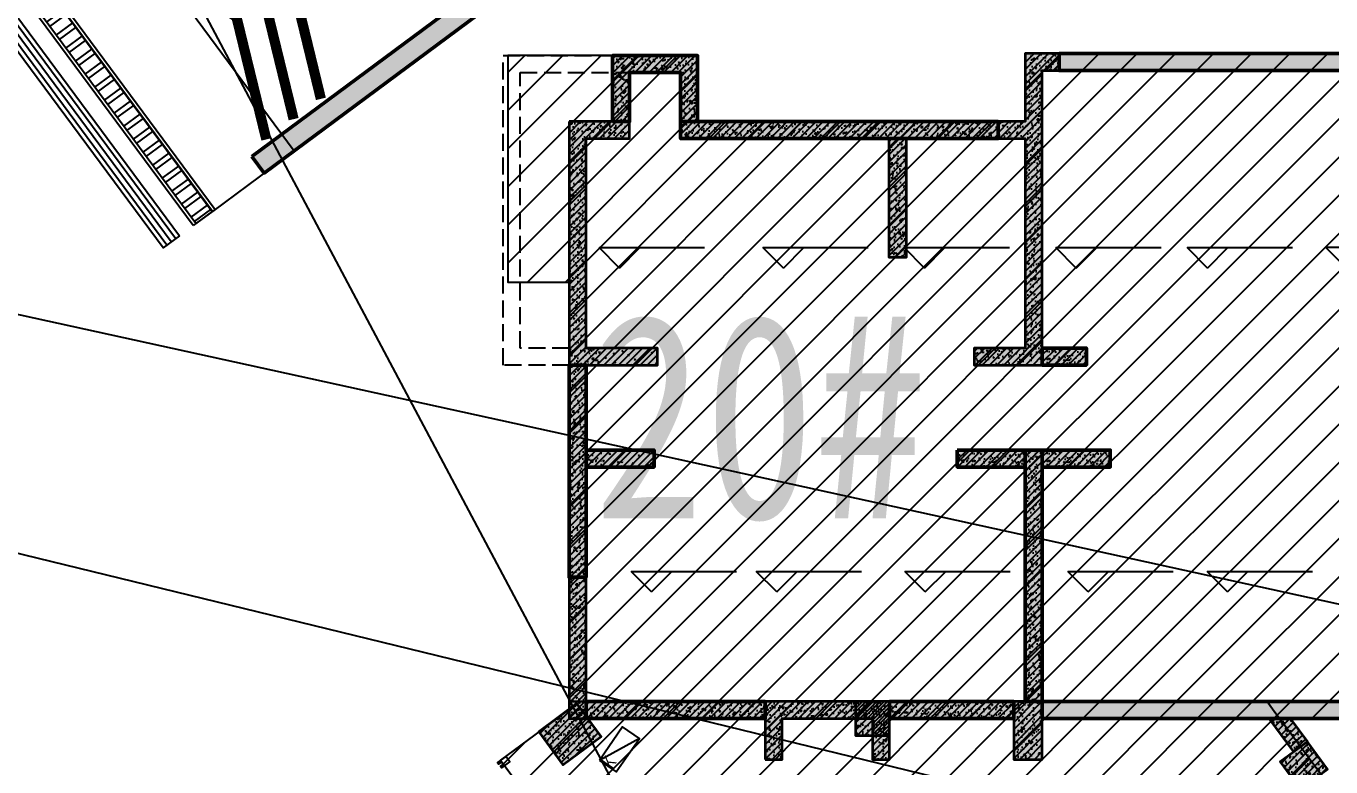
# Model space of a CAD drawing. Extents: x -1338203 to 1886333, y -530034 to 1031844.
# Drawn here: x 523811 to 543008, y 232959 to 243854 of the extents above; entities that cross this region are included whole.
import ezdxf
from ezdxf.enums import TextEntityAlignment as Align

# ---------------------------------------------------------------- set-up
doc = ezdxf.new("R2010")
doc.units = 0
doc.header["$LTSCALE"] = 1000
doc.header["$MEASUREMENT"] = 0
doc.linetypes.add('A-20-平面B1$0$DASH', pattern=[0.35, 0.25, -0.1])
doc.layers.add('A-001-主楼组合参照B1$0$0A-X-AREA', color=6, linetype='Continuous', plot=False)
doc.layers.add('AAD-A-PROOF', color=30, linetype='Continuous', plot=False)
for name, color, linetype in [('A-001-平面参照B1$0$0G-NOTE', 4, 'Continuous'), ('A-001-平面参照B1$0$A-001-平面参照B1$0$A001-消防道路与扑救场地参照$0$0A-DETL-HATH', 8, 'Continuous'), ('A-001-平面参照B1$0$A-001-平面参照B1$0$A001-消防道路与扑救场地参照$0$A-001-平面B1$0$0A-P-ROOF-DRAN', 190, 'Continuous'), ('A-001-平面参照B1$0$A-001-平面参照B1$0$A001-消防道路与扑救场地参照$0$减速带', 124, 'Continuous'), ('A-001-平面参照B1$0$AUDIT_D_220531184525-2', 40, 'Continuous'), ('A-19-平面B1$0$0A-DETL-THREAD', 3, 'Continuous'), ('A-20-平面B1$0$0A-A-SYMB-ELEV', 150, 'Continuous'), ('A-20-平面B1$0$0A-O-EQPM', 215, 'Continuous'), ('A-20-平面B1$0$0A-S-WALL-FINI', 5, 'Continuous'), ('A-20-平面B1$0$0A-S-WALL-STONE', 30, 'Continuous'), ('S001地下一墙柱$0$S001地下一墙柱$0$0S-CW-HATCH', 251, 'Continuous'), ('S001地下一墙柱$0$S001地下一墙柱$0$0S-CW-HATCH-UP', 251, 'Continuous'), ('S20柱墙B1_1$0$0S-CC-LINE', 52, 'Continuous'), ('S20柱墙B1_1$0$0S-CW-HATCH', 251, 'Continuous'), ('S20柱墙B1_1$0$0S-CW-HATCH-UP', 251, 'Continuous'), ('坡道线', 7, 'Continuous')]:
    doc.layers.add(name, color=color, linetype=linetype)
doc.layers.add('S001地下一墙柱$0$S001地下一墙柱$0$0S-CW-LINE', color=7, linetype='Continuous', lineweight=50)
doc.layers.add('S20柱墙B1_1$0$0S-CW-LINE', color=7, linetype='Continuous', lineweight=50)
doc.styles.add('A-001-平面参照B1$0$AAD-HT', font='simhei.ttf', dxfattribs={"width": 0.6})
doc.styles.add('A-20-平面B1$0$AAD-TXT', font='aad-txt.shx', dxfattribs={"width": 0.7, "bigfont": 'aad-hztxt.shx'})
pattern_1 = [(45, (766365.37, 306889.07), (-280.633, 280.633), [])]
pattern_2 = [(45, (-537701.02, -383122.39), (-53.033009, 53.033009), []), (50, (-537701.02, -383122.39), (215.178055, -18.82564), [22.5, -247.5]), (355, (-537701.02, -383122.39), (-41.6254, 225.65764), [18, -198]), (100.4514, (-537683.09, -383123.96), (173.552815, 206.83186), [19.12206, -210.34263]), (46.1842, (-537701.02, -383062.4), (320.17231, -49.6557), [33.75, -371.25]), (96.6356, (-537674.34, -383066.53), (280.39881, 292.23536), [28.68309, -315.5139]), (351.1842, (-537701.02, -383062.4), (280.39858, 292.23558), [27, -297]), (21, (-537671.02, -383077.39), (179.072116, -120.785667), [22.5, -247.5]), (326, (-537671.02, -383077.39), (72.9946, 217.54501), [18, -198]), (71.4514, (-537656.1, -383087.45), (252.06679, 96.75915), [19.12206, -210.34263]), (37.5, (-537701.02, -383122.39), (3.647957, 99.868156), [0, -195.6, 0, -201, 0, -198.75]), (7.5, (-537701.02, -383122.39), (78.920861, 118.323514), [0, -114.6, 0, -191.1, 0, -75.75]), (327.5, (-537767.92, -383122.39), (160.146731, -6.766462), [0, -75, 0, -234, 0, -310.5]), (317.5, (-537797.92, -383122.39), (174.95585, 30.031495), [0, -97.5, 0, -155.4, 0, -220.5])]
pattern_3 = [(45, (-3344258, -271025.844), (-53.0330086, 53.0330086), []), (50, (-3344258, -271025.84), (215.178055, -18.8256405), [22.5, -247.5]), (355, (-3344258, -271025.84), (-41.6254, 225.65764), [18, -198]), (100.4514, (-3344240.07, -271027.41), (173.552815, 206.831863), [19.122057, -210.342634]), (46.1842, (-3344258, -270965.84), (320.172315, -49.655704), [33.75, -371.25]), (96.6356, (-3344231.32, -270969.98), (280.398812, 292.23536), [28.683086, -315.5139]), (351.1842, (-3344258, -270965.84), (280.398584, 292.23558), [27, -297]), (21, (-3344228, -270980.84), (179.072116, -120.785667), [22.5, -247.5]), (326, (-3344228, -270980.84), (72.9946, 217.545014), [18, -198]), (71.4514, (-3344213.08, -270990.9), (252.066789, 96.759149), [19.122057, -210.342634]), (37.5, (-3344258, -271025.844), (3.6479566, 99.8681561), [0, -195.6, 0, -201, 0, -198.75]), (7.5, (-3344258, -271025.84), (78.9208612, 118.3235136), [0, -114.6, 0, -191.1, 0, -75.75]), (327.5, (-3344324.9, -271025.84), (160.1467309, -6.7664615), [0, -75, 0, -234, 0, -310.5]), (317.5, (-3344354.9, -271025.84), (174.955851, 30.0314947), [0, -97.5, 0, -155.4, 0, -220.5])]
pattern_4 = [(45, (-3550483.79, -272173.845), (-53.0330086, 53.0330086), []), (50, (-3550483.79, -272173.84), (215.178055, -18.8256405), [22.5, -247.5]), (355, (-3550483.79, -272173.84), (-41.6254, 225.65764), [18, -198]), (100.4514, (-3550465.86, -272175.41), (173.552815, 206.831863), [19.122057, -210.342634]), (46.1842, (-3550483.8, -272113.84), (320.172315, -49.655704), [33.75, -371.25]), (96.6356, (-3550457.1, -272117.98), (280.398812, 292.23536), [28.683086, -315.5139]), (351.1842, (-3550483.8, -272113.84), (280.398584, 292.23558), [27, -297]), (21, (-3550453.79, -272128.84), (179.072116, -120.785667), [22.5, -247.5]), (326, (-3550453.79, -272128.84), (72.9946, 217.545014), [18, -198]), (71.4514, (-3550438.86, -272138.9), (252.066789, 96.759149), [19.122057, -210.342634]), (37.5, (-3550483.79, -272173.845), (3.6479566, 99.8681561), [0, -195.6, 0, -201, 0, -198.75]), (7.5, (-3550483.79, -272173.84), (78.9208612, 118.3235136), [0, -114.6, 0, -191.1, 0, -75.75]), (327.5, (-3550550.69, -272173.845), (160.1467309, -6.7664615), [0, -75, 0, -234, 0, -310.5]), (317.5, (-3550580.69, -272173.84), (174.955851, 30.0314947), [0, -97.5, 0, -155.4, 0, -220.5])]

# ---------------------------------------------------------------- blocks, each defined once
blk = doc.blocks.new('A-001-平面参照B1')
at = {"layer": 'A-001-平面参照B1$0$A-001-平面参照B1$0$A001-消防道路与扑救场地参照$0$0A-DETL-HATH'}
h = blk.add_hatch(dxfattribs=at)
h.set_pattern_fill('ANSI32', color=256, scale=50, angle=351.5553)
h.set_pattern_definition([(36.55535, (-1039084.58, -729265.15), (-141.827026, 191.281495), []), (36.55535, (-1038973.54, -729281.63), (-141.827026, 191.281495), [])])
h.paths.add_polyline_path([(-244583, -59835), (-244342, -59656), (-239815, -65761), (-240056, -65940)])
at = {"layer": 'A-001-平面参照B1$0$A-001-平面参照B1$0$A001-消防道路与扑救场地参照$0$减速带'}
h = blk.add_hatch(dxfattribs=at)
h.set_pattern_fill('ANSI31', color=256, scale=50, angle=-458.4447, style=0)
h.set_pattern_definition([(306.555349, (223299.27, 478408.84), (63.760499, 47.275675), [])])
h.paths.add_polyline_path([(-240297, -66118), (-240538, -66297), (-245065, -60192), (-244824, -60013)])
at = {"layer": 'A-001-平面参照B1$0$A-001-平面参照B1$0$A001-消防道路与扑救场地参照$0$A-001-平面B1$0$0A-P-ROOF-DRAN'}
for points in [[(-240096, -65969), (-244623, -59864), (-244301, -59626), (-239775, -65731)], [(-244583, -59835), (-244342, -59656), (-239815, -65761), (-240056, -65940)]]:
    blk.add_lwpolyline(points, close=True, dxfattribs=at)
at = {"layer": 'A-001-平面参照B1$0$A-001-平面参照B1$0$A001-消防道路与扑救场地参照$0$减速带'}
blk.add_lwpolyline([(-240297, -66118), (-240538, -66297), (-245065, -60192), (-244824, -60013)], close=True, dxfattribs=at)
at = {"layer": 'A-001-平面参照B1$0$AUDIT_D_220531184525-2'}
blk.add_lwpolyline([(-244341, -59656), (-243137, -58763), (-238610, -64868), (-239814, -65760), (-244341, -59655)], dxfattribs=at)
at = {"layer": 'A-001-平面参照B1$0$0G-NOTE', "style": 'A-001-平面参照B1$0$AAD-HT', "width": 0.8}
blk.add_text('20#', height=3000, rotation=0, dxfattribs=at).set_placement((-234212, -68773), align=Align.MIDDLE_LEFT)
blk = doc.blocks.new('A$C9cb663f1')
at = {"layer": '坡道线', "color": 251, "const_width": 150}
for points in [[(113488, -116211), (115063, -117174), (115502, -118978)], [(113086, -116509), (114661, -117472), (115101, -119276)], [(112684, -116807), (114259, -117770), (114699, -119574)]]:
    blk.add_lwpolyline(points, dxfattribs=at)
blk = doc.blocks.new('A-19-平面B1')
at = {"layer": 'A-19-平面B1$0$0A-DETL-THREAD', "color": 0}
blk.add_line((9855, -36769), (17733, -51595), dxfattribs=at)
blk = doc.blocks.new('A-20-平面B1$0$AAD_ARCH_EQPM_室内空调柜机')
at = {"layer": 'A-20-平面B1$0$0A-O-EQPM'}
blk.add_line((300, -150), (-300, 150), dxfattribs=at)
blk.add_lwpolyline([(-300, 150), (-300, -150), (300, -150), (300, 150)], close=True, dxfattribs=at)
at = {"layer": 'A-20-平面B1$0$0A-O-EQPM', "style": 'A-20-平面B1$0$AAD-TXT', "width": 0.7}
blk.add_text('K', height=200, dxfattribs=at).set_placement((-301, -78))
blk = doc.blocks.new('*U146')
at = {"ltscale": 0.5}
blk.add_blockref('A-20-平面B1$0$AAD_ARCH_EQPM_室内空调柜机', (0, 0), dxfattribs=at)
blk = doc.blocks.new('A-20-平面B1')
at = {"color": 6, "linetype": 'A-20-平面B1$0$DASH'}
for points in [[(-16300, 3490), (-16300, -90), (-17270, -90), (-17270, 4460), (-15660, 4460)], [(-16300, 3310), (-16300, 160), (-17020, 160), (-17020, 4210), (-15410, 4210)]]:
    blk.add_lwpolyline(points, dxfattribs=at)
at = {"layer": 'A-20-平面B1$0$0A-A-SYMB-ELEV'}
for p, q in [((-15558, 1336), (-15858, 1636)), ((-15858, 1636), (-14309, 1636)), ((-15558, 1336), (-15258, 1636)), ((-13149, 1336), (-13449, 1636)), ((-13449, 1636), (-11900, 1636)), ((-13149, 1336), (-12849, 1636)), ((-11073, 1336), (-11373, 1636)), ((-11373, 1636), (-9824, 1636)), ((-11073, 1336), (-10773, 1636)), ((-8839, 1336), (-9139, 1636)), ((-9139, 1636), (-7590, 1636)), ((-8839, 1336), (-8539, 1636)), ((-6909, 1336), (-7209, 1636)), ((-7209, 1636), (-5660, 1636)), ((-6909, 1336), (-6609, 1636)), ((-4872, 1345), (-5172, 1645)), ((-5172, 1645), (-3623, 1645)), ((-15088, -3428), (-15388, -3128)), ((-15388, -3128), (-13839, -3128)), ((-15088, -3428), (-14788, -3128)), ((-13247, -3428), (-13547, -3128)), ((-13547, -3128), (-11997, -3128)), ((-13247, -3428), (-12947, -3128)), ((-11060, -3428), (-11360, -3128)), ((-11360, -3128), (-9810, -3128)), ((-11060, -3428), (-10760, -3128)), ((-8664, -3428), (-8964, -3128)), ((-8964, -3128), (-7414, -3128)), ((-8664, -3428), (-8364, -3128)), ((-6614, -3428), (-6914, -3128)), ((-6914, -3128), (-5365, -3128)), ((-6614, -3428), (-6314, -3128))]:
    blk.add_line(p, q, dxfattribs=at)
at = {"layer": 'A-20-平面B1$0$0A-S-WALL-FINI', "flags": 128}
blk.add_lwpolyline([(-16478, -7029), (-17312, -5905), (-17231, -5845)], dxfattribs=at)
at = {"layer": 'A-20-平面B1$0$0A-S-WALL-STONE'}
blk.add_lwpolyline([(-17231, -5845), (-17352, -5934), (-17334, -5959), (-17294, -5929), (-17270, -5961), (-17310, -5991), (-17292, -6015), (-17172, -5925)], close=True, dxfattribs=at)
at = {"layer": 'A-20-平面B1$0$0A-O-EQPM', "rotation": 55.35750113495605}
blk.add_blockref('*U146', (-15561, -5743), dxfattribs=at)
blk = doc.blocks.new('S20柱墙B1_1')
at = {"layer": 'S20柱墙B1_1$0$0S-CW-HATCH'}
h = blk.add_hatch(color=256, dxfattribs=at)
h.dxf.hatch_style = 1
h.paths.add_polyline_path([(-15660, 3490), (-15660, 4460), (-14410, 4460), (-14410, 3490), (-14660, 3490), (-14660, 4210), (-15410, 4210), (-15410, 3490)])
h = blk.add_hatch(color=256, dxfattribs=at)
h.dxf.hatch_style = 1
h.paths.add_polyline_path([(-9990, 3240), (-9590, 3240), (-9590, 160), (-10340, 160), (-10340, -90), (-9340, -90), (-9340, 3400), (-9340, 4240), (-9090, 4240), (-9090, 4490), (-9590, 4490), (-9590, 3490), (-9990, 3490)])
h = blk.add_hatch(color=256, dxfattribs=at)
h.dxf.hatch_style = 1
h.paths.add_polyline_path([(-9090, 4490), (-3500, 4490), (-3500, 4240), (-9090, 4240)])
h = blk.add_hatch(color=256, dxfattribs=at)
h.dxf.hatch_style = 1
h.paths.add_polyline_path([(-16300, 3490), (-16300, -90), (-15000, -90), (-15000, 160), (-16050, 160), (-16050, 3240), (-15410, 3240), (-15410, 3490)])
h = blk.add_hatch(color=256, dxfattribs=at)
h.dxf.hatch_style = 1
h.paths.add_polyline_path([(-14660, 3490), (-9990, 3490), (-9990, 3240), (-14660, 3240)])
h = blk.add_hatch(color=256, dxfattribs=at)
h.dxf.hatch_style = 1
h.paths.add_polyline_path([(-11590, 3240), (-11340, 3240), (-11340, 1490), (-11590, 1490)])
h = blk.add_hatch(color=256, dxfattribs=at)
h.dxf.hatch_style = 1
h.paths.add_polyline_path([(-9340, 160), (-8690, 160), (-8690, -90), (-9340, -90)])
h = blk.add_hatch(color=256, dxfattribs=at)
h.dxf.hatch_style = 1
h.paths.add_polyline_path([(-16300, -90), (-16050, -90), (-16050, -3210), (-16300, -3210)])
h = blk.add_hatch(color=256, dxfattribs=at)
h.dxf.hatch_style = 1
h.paths.add_polyline_path([(-16050, -1340), (-15050, -1340), (-15050, -1590), (-16050, -1590)])
h = blk.add_hatch(color=256, dxfattribs=at)
h.dxf.hatch_style = 1
h.paths.add_polyline_path([(-10590, -1340), (-9590, -1340), (-9590, -1590), (-10590, -1590)])
h = blk.add_hatch(color=256, dxfattribs=at)
h.dxf.hatch_style = 1
h.paths.add_polyline_path([(-9590, -1340), (-9340, -1340), (-9340, -5040), (-9590, -5040)])
h = blk.add_hatch(color=256, dxfattribs=at)
h.dxf.hatch_style = 1
h.paths.add_polyline_path([(-9340, -1340), (-8340, -1340), (-8340, -1590), (-9340, -1590)])
h = blk.add_hatch(color=256, dxfattribs=at)
h.dxf.hatch_style = 1
h.paths.add_polyline_path([(-16050, -5290), (-16050, -3210), (-16300, -3210), (-16300, -5290)])
h = blk.add_hatch(color=256, dxfattribs=at)
h.dxf.hatch_style = 1
h.paths.add_polyline_path([(-16186, -5070), (-16748, -5487), (-16391, -5969), (-15829, -5552)])
h = blk.add_hatch(color=256, dxfattribs=at)
h.dxf.hatch_style = 1
h.paths.add_polyline_path([(-13415, -5040), (-16050, -5040), (-16050, -5290), (-13415, -5290)])
h = blk.add_hatch(color=256, dxfattribs=at)
h.dxf.hatch_style = 1
h.paths.add_polyline_path([(-13415, -5890), (-13165, -5890), (-13165, -5290), (-12500, -5290), (-11835, -5290), (-11835, -5890), (-11585, -5890), (-11585, -5040), (-12500, -5040), (-13415, -5040)])
h = blk.add_hatch(color=256, dxfattribs=at)
h.dxf.hatch_style = 1
h.paths.add_polyline_path([(-11585, -5040), (-12085, -5040), (-12085, -5540), (-11585, -5540)])
h = blk.add_hatch(color=256, dxfattribs=at)
h.dxf.hatch_style = 1
h.paths.add_polyline_path([(-11585, -5040), (-9760, -5040), (-9760, -5290), (-11585, -5290)])
h = blk.add_hatch(color=256, dxfattribs=at)
h.dxf.hatch_style = 1
h.paths.add_polyline_path([(-9340, -5040), (-9760, -5040), (-9760, -5890), (-9340, -5890)])
h = blk.add_hatch(color=256, dxfattribs=at)
h.dxf.hatch_style = 1
h.paths.add_polyline_path([(-9340, -5040), (-3840, -5040), (-3840, -5290), (-9340, -5290)])
h = blk.add_hatch(color=256, dxfattribs=at)
h.dxf.hatch_style = 1
h.paths.add_polyline_path([(-6003, -5289), (-5692, -5290), (-5439, -5631), (-5640, -5780)])
h = blk.add_hatch(color=256, dxfattribs=at)
h.dxf.hatch_style = 1
h.paths.add_polyline_path([(-5439, -5631), (-5841, -5928), (-5543, -6330), (-5141, -6032)])
at = {"layer": 'S20柱墙B1_1$0$0S-CW-HATCH-UP'}
h = blk.add_hatch(dxfattribs=at)
h.set_pattern_fill('钢筋混凝土', color=256, scale=30)
h.set_pattern_definition([(45, (-2635200.15, -271025.844), (-53.0330086, 53.0330086), []), (50, (-2635200.15, -271025.84), (215.178055, -18.82564), [22.5, -247.5]), (355, (-2635200.15, -271025.84), (-41.6254, 225.65764), [18, -198]), (100.4514, (-2635182.22, -271027.41), (173.552815, 206.831863), [19.122057, -210.342634]), (46.1842, (-2635200.15, -270965.84), (320.172315, -49.655704), [33.75, -371.25]), (96.6356, (-2635173.47, -270969.98), (280.39881, 292.23536), [28.683086, -315.5139]), (351.1842, (-2635200.15, -270965.84), (280.398584, 292.23558), [27, -297]), (21, (-2635170.15, -270980.84), (179.072116, -120.785667), [22.5, -247.5]), (326, (-2635170.15, -270980.84), (72.9946, 217.545014), [18, -198]), (71.4514, (-2635155.23, -270990.9), (252.066789, 96.759149), [19.122057, -210.342634]), (37.5, (-2635200.15, -271025.844), (3.6479566, 99.8681561), [0, -195.6, 0, -201, 0, -198.75]), (7.5, (-2635200.15, -271025.84), (78.9208612, 118.3235136), [0, -114.6, 0, -191.1, 0, -75.75]), (327.5, (-2635267.05, -271025.84), (160.1467309, -6.7664615), [0, -75, 0, -234, 0, -310.5]), (317.5, (-2635297.05, -271025.84), (174.955851, 30.031495), [0, -97.5, 0, -155.4, 0, -220.5])])
h.paths.add_polyline_path([(-15660, 3490), (-15660, 4460), (-14410, 4460), (-14410, 3490), (-14660, 3490), (-14660, 4210), (-15410, 4210), (-15410, 3490)])
h = blk.add_hatch(dxfattribs=at)
h.set_pattern_fill('钢筋混凝土', color=256, scale=30)
h.set_pattern_definition([(45, (-586835.16, -495521.72), (-53.0330086, 53.0330086), []), (50, (-586835.16, -495521.72), (215.178055, -18.82564), [22.5, -247.5]), (355, (-586835.16, -495521.72), (-41.6254, 225.65764), [18, -198]), (100.4514, (-586817.23, -495523.3), (173.552815, 206.83186), [19.12206, -210.342634]), (46.1842, (-586835.16, -495461.72), (320.17231, -49.6557), [33.75, -371.25]), (96.6356, (-586808.48, -495465.86), (280.39881, 292.23536), [28.68309, -315.5139]), (351.1842, (-586835.16, -495461.72), (280.39858, 292.23558), [27, -297]), (21, (-586805.16, -495476.72), (179.072116, -120.785667), [22.5, -247.5]), (326, (-586805.16, -495476.72), (72.9946, 217.545014), [18, -198]), (71.4514, (-586790.24, -495486.79), (252.06679, 96.75915), [19.12206, -210.342634]), (37.5, (-586835.16, -495521.72), (3.6479566, 99.868156), [0, -195.6, 0, -201, 0, -198.75]), (7.5, (-586835.16, -495521.72), (78.920861, 118.323514), [0, -114.6, 0, -191.1, 0, -75.75]), (327.5, (-586902.06, -495521.72), (160.146731, -6.7664615), [0, -75, 0, -234, 0, -310.5]), (317.5, (-586932.06, -495521.72), (174.95585, 30.031495), [0, -97.5, 0, -155.4, 0, -220.5])])
h.paths.add_polyline_path([(-9990, 3240), (-9590, 3240), (-9590, 160), (-10340, 160), (-10340, -90), (-9340, -90), (-9340, 3400), (-9340, 4240), (-9090, 4240), (-9090, 4490), (-9590, 4490), (-9590, 3490), (-9990, 3490)])
h = blk.add_hatch(dxfattribs=at)
h.set_pattern_fill('钢筋混凝土', color=256, scale=30)
h.set_pattern_definition(pattern_3)
h.paths.add_polyline_path([(-9090, 4490), (-3500, 4490), (-3500, 4240), (-9090, 4240)])
h = blk.add_hatch(dxfattribs=at)
h.set_pattern_fill('钢筋混凝土', color=256, scale=30)
h.set_pattern_definition(pattern_2)
h.paths.add_polyline_path([(-16300, 3490), (-16300, -90), (-15000, -90), (-15000, 160), (-16050, 160), (-16050, 3240), (-15410, 3240), (-15410, 3490)])
h = blk.add_hatch(dxfattribs=at)
h.set_pattern_fill('钢筋混凝土', color=256, scale=30)
h.set_pattern_definition(pattern_3)
h.paths.add_polyline_path([(-14660, 3490), (-9990, 3490), (-9990, 3240), (-14660, 3240)])
h = blk.add_hatch(dxfattribs=at)
h.set_pattern_fill('钢筋混凝土', color=256, scale=30)
h.set_pattern_definition([(45, (0, 0), (-53.033, 53.033), []), (50, (0, 0), (215.178, -18.8256), [22.5, -247.5]), (355, (0, 0), (-41.6254, 225.6576), [18, -198]), (100.4514, (17.93, -1.57), (173.5528, 206.832), [19.122, -210.3426]), (46.1842, (0, 60), (320.1723, -49.6557), [33.75, -371.25]), (96.6356, (26.68, 55.86), (280.399, 292.235), [28.683, -315.514]), (351.1842, (0, 60), (280.399, 292.236), [27, -297]), (21, (30, 45), (179.072, -120.7857), [22.5, -247.5]), (326, (30, 45), (72.9946, 217.545), [18, -198]), (71.4514, (44.92, 34.93), (252.0668, 96.759), [19.122, -210.3426]), (37.5, (0, 0), (3.64796, 99.86816), [0, -195.6, 0, -201, 0, -198.75]), (7.5, (0, 0), (78.9209, 118.3235), [0, -114.6, 0, -191.1, 0, -75.75]), (327.5, (-66.9, 0), (160.14673, -6.76646), [0, -75, 0, -234, 0, -310.5]), (317.5, (-96.9, 0), (174.9559, 30.0315), [0, -97.5, 0, -155.4, 0, -220.5])])
h.paths.add_polyline_path([(-11590, 3240), (-11340, 3240), (-11340, 1490), (-11590, 1490)])
h = blk.add_hatch(dxfattribs=at)
h.set_pattern_fill('钢筋混凝土', color=256, scale=30)
h.set_pattern_definition([(45, (-3342163.15, -265825.844), (-53.0330086, 53.0330086), []), (50, (-3342163.15, -265825.84), (215.178055, -18.8256405), [22.5, -247.5]), (355, (-3342163.15, -265825.84), (-41.6254, 225.65764), [18, -198]), (100.4514, (-3342145.22, -265827.41), (173.552815, 206.831863), [19.122057, -210.342634]), (46.1842, (-3342163.15, -265765.84), (320.172315, -49.655704), [33.75, -371.25]), (96.6356, (-3342136.47, -265769.98), (280.398812, 292.23536), [28.683086, -315.5139]), (351.1842, (-3342163.15, -265765.84), (280.398584, 292.23558), [27, -297]), (21, (-3342133.15, -265780.84), (179.072116, -120.785667), [22.5, -247.5]), (326, (-3342133.15, -265780.84), (72.9946, 217.545014), [18, -198]), (71.4514, (-3342118.23, -265790.9), (252.066789, 96.759149), [19.122057, -210.342634]), (37.5, (-3342163.15, -265825.844), (3.6479566, 99.8681561), [0, -195.6, 0, -201, 0, -198.75]), (7.5, (-3342163.15, -265825.84), (78.9208612, 118.3235136), [0, -114.6, 0, -191.1, 0, -75.75]), (327.5, (-3342230.05, -265825.84), (160.1467309, -6.7664615), [0, -75, 0, -234, 0, -310.5]), (317.5, (-3342260.05, -265825.84), (174.955851, 30.0314947), [0, -97.5, 0, -155.4, 0, -220.5])])
h.paths.add_polyline_path([(-9340, 160), (-8690, 160), (-8690, -90), (-9340, -90)])
h = blk.add_hatch(dxfattribs=at)
h.set_pattern_fill('钢筋混凝土', color=256, scale=30)
h.set_pattern_definition(pattern_3)
h.paths.add_polyline_path([(-16300, -90), (-16050, -90), (-16050, -3210), (-16300, -3210)])
h = blk.add_hatch(dxfattribs=at)
h.set_pattern_fill('钢筋混凝土', color=256, scale=30)
h.set_pattern_definition([(45, (-3348723, -267325.844), (-53.0330086, 53.0330086), []), (50, (-3348723, -267325.84), (215.178055, -18.8256405), [22.5, -247.5]), (355, (-3348723, -267325.84), (-41.6254, 225.65764), [18, -198]), (100.4514, (-3348705.07, -267327.41), (173.552815, 206.831863), [19.122057, -210.342634]), (46.1842, (-3348723, -267265.84), (320.172315, -49.655704), [33.75, -371.25]), (96.6356, (-3348696.32, -267269.98), (280.398812, 292.23536), [28.683086, -315.5139]), (351.1842, (-3348723, -267265.84), (280.398584, 292.23558), [27, -297]), (21, (-3348693, -267280.84), (179.072116, -120.785667), [22.5, -247.5]), (326, (-3348693, -267280.84), (72.9946, 217.545014), [18, -198]), (71.4514, (-3348678.08, -267290.9), (252.066789, 96.759149), [19.122057, -210.342634]), (37.5, (-3348723, -267325.844), (3.6479566, 99.8681561), [0, -195.6, 0, -201, 0, -198.75]), (7.5, (-3348723, -267325.84), (78.9208612, 118.3235136), [0, -114.6, 0, -191.1, 0, -75.75]), (327.5, (-3348789.9, -267325.84), (160.1467309, -6.7664615), [0, -75, 0, -234, 0, -310.5]), (317.5, (-3348819.9, -267325.84), (174.955851, 30.0314947), [0, -97.5, 0, -155.4, 0, -220.5])])
h.paths.add_polyline_path([(-16050, -1340), (-15050, -1340), (-15050, -1590), (-16050, -1590)])
h = blk.add_hatch(dxfattribs=at)
h.set_pattern_fill('钢筋混凝土', color=256, scale=30)
h.set_pattern_definition([(45, (-3343263, -267325.844), (-53.0330086, 53.0330086), []), (50, (-3343263, -267325.84), (215.178055, -18.8256405), [22.5, -247.5]), (355, (-3343263, -267325.84), (-41.6254, 225.65764), [18, -198]), (100.4514, (-3343245.07, -267327.41), (173.552815, 206.831863), [19.122057, -210.342634]), (46.1842, (-3343263, -267265.84), (320.172315, -49.655704), [33.75, -371.25]), (96.6356, (-3343236.32, -267269.98), (280.398812, 292.23536), [28.683086, -315.5139]), (351.1842, (-3343263, -267265.84), (280.398584, 292.23558), [27, -297]), (21, (-3343233, -267280.84), (179.072116, -120.785667), [22.5, -247.5]), (326, (-3343233, -267280.84), (72.9946, 217.545014), [18, -198]), (71.4514, (-3343218.08, -267290.9), (252.066789, 96.759149), [19.122057, -210.342634]), (37.5, (-3343263, -267325.844), (3.6479566, 99.8681561), [0, -195.6, 0, -201, 0, -198.75]), (7.5, (-3343263, -267325.84), (78.9208612, 118.3235136), [0, -114.6, 0, -191.1, 0, -75.75]), (327.5, (-3343329.9, -267325.84), (160.1467309, -6.7664615), [0, -75, 0, -234, 0, -310.5]), (317.5, (-3343359.9, -267325.84), (174.955851, 30.0314947), [0, -97.5, 0, -155.4, 0, -220.5])])
h.paths.add_polyline_path([(-10590, -1340), (-9590, -1340), (-9590, -1590), (-10590, -1590)])
h = blk.add_hatch(dxfattribs=at)
h.set_pattern_fill('钢筋混凝土', color=256, scale=30)
h.set_pattern_definition([(45, (-3550483.79, -272173.845), (-53.0330086, 53.0330086), []), (50, (-3550483.79, -272173.84), (215.178055, -18.8256405), [22.5, -247.5]), (355, (-3550483.79, -272173.84), (-41.6254, 225.65764), [18, -198]), (100.4514, (-3550465.86, -272175.41), (173.552815, 206.831863), [19.122057, -210.342634]), (46.1842, (-3550483.8, -272113.84), (320.172315, -49.655704), [33.75, -371.25]), (96.6356, (-3550457.1, -272117.98), (280.398812, 292.23536), [28.683086, -315.5139]), (351.1842, (-3550483.8, -272113.84), (280.398584, 292.23558), [27, -297]), (21, (-3550453.79, -272128.84), (179.072116, -120.785667), [22.5, -247.5]), (326, (-3550453.79, -272128.84), (72.9946, 217.545014), [18, -198]), (71.4514, (-3550438.86, -272138.9), (252.066789, 96.759149), [19.122057, -210.342634]), (37.5, (-3550483.79, -272173.845), (3.6479566, 99.8681561), [0, -195.6, 0, -201, 0, -198.75]), (7.5, (-3550483.79, -272173.84), (78.9208612, 118.3235136), [0, -114.6, 0, -191.1, 0, -75.75]), (327.5, (-3550550.69, -272173.845), (160.1467309, -6.7664615), [0, -75, 0, -234, 0, -310.5]), (317.5, (-3550580.69, -272173.84), (174.955851, 30.0314947), [0, -97.5, 0, -155.4, 0, -220.5])])
h.paths.add_polyline_path([(-9590, -1340), (-9340, -1340), (-9340, -5040), (-9590, -5040)])
h = blk.add_hatch(dxfattribs=at)
h.set_pattern_fill('钢筋混凝土', color=256, scale=30)
h.set_pattern_definition([(45, (-3342163.15, -267325.844), (-53.0330086, 53.0330086), []), (50, (-3342163.15, -267325.84), (215.178055, -18.8256405), [22.5, -247.5]), (355, (-3342163.15, -267325.84), (-41.6254, 225.65764), [18, -198]), (100.4514, (-3342145.22, -267327.41), (173.552815, 206.831863), [19.122057, -210.342634]), (46.1842, (-3342163.15, -267265.84), (320.172315, -49.655704), [33.75, -371.25]), (96.6356, (-3342136.47, -267269.98), (280.398812, 292.23536), [28.683086, -315.5139]), (351.1842, (-3342163.15, -267265.84), (280.398584, 292.23558), [27, -297]), (21, (-3342133.15, -267280.84), (179.072116, -120.785667), [22.5, -247.5]), (326, (-3342133.15, -267280.84), (72.9946, 217.545014), [18, -198]), (71.4514, (-3342118.23, -267290.9), (252.066789, 96.759149), [19.122057, -210.342634]), (37.5, (-3342163.15, -267325.844), (3.6479566, 99.8681561), [0, -195.6, 0, -201, 0, -198.75]), (7.5, (-3342163.15, -267325.84), (78.9208612, 118.3235136), [0, -114.6, 0, -191.1, 0, -75.75]), (327.5, (-3342230.05, -267325.84), (160.1467309, -6.7664615), [0, -75, 0, -234, 0, -310.5]), (317.5, (-3342260.05, -267325.84), (174.955851, 30.0314947), [0, -97.5, 0, -155.4, 0, -220.5])])
h.paths.add_polyline_path([(-9340, -1340), (-8340, -1340), (-8340, -1590), (-9340, -1590)])
h = blk.add_hatch(dxfattribs=at)
h.set_pattern_fill('钢筋混凝土', color=256, scale=30)
h.set_pattern_definition(pattern_2)
h.paths.add_polyline_path([(-16050, -5290), (-16050, -3210), (-16300, -3210), (-16300, -5290)])
h = blk.add_hatch(dxfattribs=at)
h.set_pattern_fill('钢筋混凝土', color=256, scale=30)
h.set_pattern_definition(pattern_4)
h.paths.add_polyline_path([(-16186, -5070), (-16748, -5487), (-16391, -5969), (-15829, -5552)])
h = blk.add_hatch(dxfattribs=at)
h.set_pattern_fill('钢筋混凝土', color=256, scale=30)
h.set_pattern_definition(pattern_3)
h.paths.add_polyline_path([(-13415, -5040), (-16050, -5040), (-16050, -5290), (-13415, -5290)])
h = blk.add_hatch(dxfattribs=at)
h.set_pattern_fill('钢筋混凝土', color=256, scale=30)
h.set_pattern_definition(pattern_2)
h.paths.add_polyline_path([(-13415, -5890), (-13165, -5890), (-13165, -5290), (-12500, -5290), (-11835, -5290), (-11835, -5890), (-11585, -5890), (-11585, -5040), (-12500, -5040), (-13415, -5040)])
h = blk.add_hatch(dxfattribs=at)
h.set_pattern_fill('钢筋混凝土', color=256, scale=30)
h.set_pattern_definition([(45, (-3550447.79, -272173.845), (-53.0330086, 53.0330086), []), (50, (-3550447.79, -272173.84), (215.178055, -18.8256405), [22.5, -247.5]), (355, (-3550447.79, -272173.84), (-41.6254, 225.65764), [18, -198]), (100.4514, (-3550429.86, -272175.41), (173.552815, 206.831863), [19.122057, -210.342634]), (46.1842, (-3550447.8, -272113.84), (320.172315, -49.655704), [33.75, -371.25]), (96.6356, (-3550421.1, -272117.98), (280.398812, 292.23536), [28.683086, -315.5139]), (351.1842, (-3550447.8, -272113.84), (280.398584, 292.23558), [27, -297]), (21, (-3550417.79, -272128.84), (179.072116, -120.785667), [22.5, -247.5]), (326, (-3550417.79, -272128.84), (72.9946, 217.545014), [18, -198]), (71.4514, (-3550402.86, -272138.9), (252.066789, 96.759149), [19.122057, -210.342634]), (37.5, (-3550447.79, -272173.845), (3.6479566, 99.8681561), [0, -195.6, 0, -201, 0, -198.75]), (7.5, (-3550447.79, -272173.84), (78.9208612, 118.3235136), [0, -114.6, 0, -191.1, 0, -75.75]), (327.5, (-3550514.69, -272173.845), (160.1467309, -6.7664615), [0, -75, 0, -234, 0, -310.5]), (317.5, (-3550544.69, -272173.84), (174.955851, 30.0314947), [0, -97.5, 0, -155.4, 0, -220.5])])
h.paths.add_polyline_path([(-11585, -5040), (-12085, -5040), (-12085, -5540), (-11585, -5540)])
h = blk.add_hatch(dxfattribs=at)
h.set_pattern_fill('钢筋混凝土', color=256, scale=30)
h.set_pattern_definition(pattern_3)
h.paths.add_polyline_path([(-11585, -5040), (-9760, -5040), (-9760, -5290), (-11585, -5290)])
h = blk.add_hatch(dxfattribs=at)
h.set_pattern_fill('钢筋混凝土', color=256, scale=30)
h.set_pattern_definition([(45, (0, 0), (-53.033, 53.033), []), (50, (0, 0), (215.178, -18.8256), [22.5, -247.5]), (355, (0, 0), (-41.6254, 225.6576), [18, -198]), (100.4514, (17.93, -1.57), (173.553, 206.832), [19.122, -210.3426]), (46.1842, (0, 60), (320.1723, -49.656), [33.75, -371.25]), (96.6356, (26.68, 55.86), (280.399, 292.235), [28.683, -315.514]), (351.1842, (0, 60), (280.399, 292.236), [27, -297]), (21, (30, 45), (179.072, -120.7857), [22.5, -247.5]), (326, (30, 45), (72.9946, 217.545), [18, -198]), (71.4514, (44.92, 34.93), (252.0668, 96.759), [19.122, -210.3426]), (37.5, (0, 0), (3.64796, 99.86816), [0, -195.6, 0, -201, 0, -198.75]), (7.5, (0, 0), (78.9209, 118.3235), [0, -114.6, 0, -191.1, 0, -75.75]), (327.5, (-66.9, 0), (160.14673, -6.76646), [0, -75, 0, -234, 0, -310.5]), (317.5, (-96.9, 0), (174.9559, 30.0315), [0, -97.5, 0, -155.4, 0, -220.5])])
h.paths.add_polyline_path([(-9340, -5040), (-9760, -5040), (-9760, -5890), (-9340, -5890)])
h = blk.add_hatch(dxfattribs=at)
h.set_pattern_fill('钢筋混凝土', color=256, scale=30)
h.set_pattern_definition(pattern_3)
h.paths.add_polyline_path([(-9340, -5040), (-3840, -5040), (-3840, -5290), (-9340, -5290)])
h = blk.add_hatch(dxfattribs=at)
h.set_pattern_fill('钢筋混凝土', color=256, scale=30)
h.set_pattern_definition(pattern_4)
h.paths.add_polyline_path([(-6003, -5289), (-5692, -5290), (-5439, -5631), (-5640, -5780)])
h = blk.add_hatch(dxfattribs=at)
h.set_pattern_fill('钢筋混凝土', color=256, scale=30)
h.set_pattern_definition(pattern_4)
h.paths.add_polyline_path([(-5439, -5631), (-5841, -5928), (-5543, -6330), (-5141, -6032)])
at = {"layer": 'S20柱墙B1_1$0$0S-CC-LINE', "lineweight": 35}
for points in [[(-16186, -5070), (-16748, -5487), (-16391, -5969), (-15829, -5552)], [(-11585, -5040), (-12085, -5040), (-12085, -5540), (-11585, -5540)], [(-9340, -5040), (-9760, -5040), (-9760, -5890), (-9340, -5890)], [(-5439, -5631), (-5841, -5928), (-5543, -6330), (-5141, -6032)]]:
    blk.add_lwpolyline(points, close=True, dxfattribs=at)
at = {"layer": 'S20柱墙B1_1$0$0S-CW-LINE', "flags": 128}
blk.add_lwpolyline([(-15660, 3490), (-15660, 4460), (-14410, 4460), (-14410, 3490), (-14660, 3490), (-14660, 4210), (-15410, 4210), (-15410, 3490)], close=True, dxfattribs=at)
at = {"layer": 'S20柱墙B1_1$0$0S-CW-LINE', "lineweight": 35}
for points in [[(-9990, 3240), (-9590, 3240), (-9590, 160), (-10340, 160), (-10340, -90), (-9340, -90), (-9340, 3400), (-9340, 4240), (-9090, 4240), (-9090, 4490), (-9590, 4490), (-9590, 3490), (-9990, 3490)], [(-16300, 3490), (-16300, -90), (-15000, -90), (-15000, 160), (-16050, 160), (-16050, 3240), (-15410, 3240), (-15410, 3490)], [(-11590, 3240), (-11340, 3240), (-11340, 1490), (-11590, 1490)], [(-16050, -5290), (-16050, -3210), (-16300, -3210), (-16300, -5290)], [(-13415, -5890), (-13165, -5890), (-13165, -5290), (-12500, -5290), (-11835, -5290), (-11835, -5890), (-11585, -5890), (-11585, -5040), (-12500, -5040), (-13415, -5040)]]:
    blk.add_lwpolyline(points, close=True, dxfattribs=at)
at = {"layer": 'S20柱墙B1_1$0$0S-CW-LINE'}
for points in [[(-9090, 4490), (-3500, 4490), (-3500, 4240), (-9090, 4240)], [(-14660, 3490), (-9990, 3490), (-9990, 3240), (-14660, 3240)], [(-9340, 160), (-8690, 160), (-8690, -90), (-9340, -90)], [(-16300, -90), (-16050, -90), (-16050, -3210), (-16300, -3210)], [(-16050, -1340), (-15050, -1340), (-15050, -1590), (-16050, -1590)], [(-10590, -1340), (-9590, -1340), (-9590, -1590), (-10590, -1590)], [(-9590, -1340), (-9340, -1340), (-9340, -5040), (-9590, -5040)], [(-9340, -1340), (-8340, -1340), (-8340, -1590), (-9340, -1590)], [(-13415, -5040), (-16050, -5040), (-16050, -5290), (-13415, -5290)], [(-11585, -5040), (-9760, -5040), (-9760, -5290), (-11585, -5290)], [(-9340, -5040), (-3840, -5040), (-3840, -5290), (-9340, -5290)]]:
    blk.add_lwpolyline(points, close=True, dxfattribs=at)
at = {"layer": 'S20柱墙B1_1$0$0S-CW-LINE', "lineweight": 35, "flags": 128}
blk.add_lwpolyline([(-6003, -5289), (-5692, -5290), (-5439, -5631), (-5640, -5780)], close=True, dxfattribs=at)

msp = doc.modelspace()

# ---------------------------------------------------------------- hatches: boundary and pattern name
at = {"ltscale": 0.002}
h = msp.add_hatch(dxfattribs=at)
h.set_pattern_fill('ANSI31', color=8, scale=250)
h.set_pattern_definition(pattern_1)
h.paths.add_polyline_path([(531801, 240089.1), (531801, 233919.1), (531926, 233919.1), (542068.5, 233919.1), (542253.6, 233669.4), (557441, 233669.1), (557441, 233069.1), (557861, 233069.1), (557861, 233669.1), (559686, 233669.1), (559686, 233069.1), (559936, 233069.1), (559936, 233669.1), (561266, 233669.1), (561266, 233069.1), (561516, 233069.1), (561516, 233669.1), (565181, 233669.1), (565181, 236599.1), (564401, 236599.1), (564401, 237369.1), (566101, 237369.1), (566101, 239169.1), (559691, 239169.1), (559691, 242449.1), (557691, 242449.1), (557691, 243449.1), (549661, 243449.1), (549661, 247019.1), (546541, 247019.1), (546541, 243449.1), (538511, 243449.1), (538511, 242449.1), (533691, 242449.1), (533691, 243419.1), (530901, 243419.1), (530901, 240089.1)])
h = msp.add_hatch(dxfattribs=at)
h.set_pattern_fill('ANSI31', color=8, scale=250)
h.set_pattern_definition(pattern_1)
h.paths.add_polyline_path([(542253.8, 233669.1), (542161.1, 233794.1), (542068.5, 233919.1), (532051, 233919.1), (531801, 233919.1), (531801, 233804.4), (530788.3, 233056), (531623.3, 231929.8), (532105.3, 232287.2), (535083.3, 228270.8), (534601.3, 227913.4), (535435.2, 226788.8), (535917.1, 227146.2), (539133.4, 222808.5), (538651.4, 222451.1), (539128, 221808.3), (546819, 227512)])
at = {"layer": 'S001地下一墙柱$0$S001地下一墙柱$0$0S-CW-HATCH', "ltscale": 0.002}
h = msp.add_hatch(color=256, dxfattribs=at)
h.dxf.hatch_style = 1
h.paths.add_polyline_path([(527134.5, 241935.3), (527315.7, 241691), (543059.1, 253374.5), (543056.6, 246719.1), (543356.6, 246719.1), (543356.6, 253600.3), (545561, 255224.4), (544935.7, 256067.8), (544614.4, 255829.6), (545061.1, 255227.1)])
at = {"layer": 'S001地下一墙柱$0$S001地下一墙柱$0$0S-CW-HATCH-UP', "ltscale": 0.002}
h = msp.add_hatch(dxfattribs=at)
h.set_pattern_fill('钢筋混凝土', color=256, scale=30)
h.set_pattern_definition([(45, (-8e-05, 0.0003), (-53.033009, 53.033009), []), (50, (-8e-05, 0.0003), (215.178055, -18.82564), [22.5, -247.5]), (355, (-8e-05, 0.0003), (-41.6254, 225.65764), [18, -198]), (100.4514, (17.93, -1.57), (173.552815, 206.83186), [19.12206, -210.34263]), (46.1842, (-8e-05, 60), (320.17231, -49.6557), [33.75, -371.25]), (96.6356, (26.68, 55.86), (280.39881, 292.23536), [28.68309, -315.5139]), (351.1842, (-8e-05, 60), (280.39858, 292.23558), [27, -297]), (21, (30, 45), (179.072116, -120.785667), [22.5, -247.5]), (326, (30, 45), (72.9946, 217.54501), [18, -198]), (71.4514, (44.92, 34.93), (252.06679, 96.75915), [19.12206, -210.34263]), (37.5, (-8e-05, 0.0003), (3.647957, 99.868156), [0, -195.6, 0, -201, 0, -198.75]), (7.5, (-8e-05, 0.0003), (78.920861, 118.323514), [0, -114.6, 0, -191.1, 0, -75.75]), (327.5, (-66.9, 0.0003), (160.146731, -6.766462), [0, -75, 0, -234, 0, -310.5]), (317.5, (-96.9, 0.0003), (174.95585, 30.031495), [0, -97.5, 0, -155.4, 0, -220.5])])
h.paths.add_polyline_path([(527134.5, 241935.3), (527315.7, 241691), (543059.1, 253374.5), (543056.6, 246719.1), (543356.6, 246719.1), (543356.6, 253600.3), (545561, 255224.4), (544935.7, 256067.8), (544614.4, 255829.6), (545061.1, 255227.1)])

# ---------------------------------------------------------------- linework, layer by layer
at = {"layer": 'A-001-主楼组合参照B1$0$0A-X-AREA', "flags": 128}
for points in [[(557691, 243449.1), (549661, 243449.1), (549661, 247019.1), (546541, 247019.1), (546541, 243449.1), (538511, 243449.1), (538511, 242449.1), (533691, 242449.1), (533691, 243419.1), (530901, 243419.1), (530901, 240089.1), (531801, 240089.1), (531801, 233919.1), (531926, 233919.1), (542068.5, 233919.1), (542253.6, 233669.4), (557441, 233669.1)], [(542253.8, 233669.1), (542161.1, 233794.1), (542068.5, 233919.1), (532051, 233919.1), (531801, 233919.1), (531801, 233804.4), (530788.3, 233056), (531623.3, 231929.8), (532105.3, 232287.2), (535083.3, 228270.8), (534601.3, 227913.4), (535435.2, 226788.8), (535917.1, 227146.2), (539133.4, 222808.5), (538651.4, 222451.1), (539128, 221808.3), (546819, 227512), (542253.8, 233669.1)]]:
    msp.add_lwpolyline(points, dxfattribs=at)
at = {"layer": 'AAD-A-PROOF', "color": 241, "ltscale": 0.002}
for p in [(627635.7, 210761.8), (639297.6, 214263.9)]:
    msp.add_line(p, (380309.5, 271048.6), dxfattribs=at)
at = {"layer": 'S001地下一墙柱$0$S001地下一墙柱$0$0S-CW-LINE', "ltscale": 0.002}
msp.add_lwpolyline([(527134.5, 241935.3), (527315.7, 241691), (543059.1, 253374.5), (543056.6, 246719.1), (543356.6, 246719.1), (543356.6, 253600.3), (545561, 255224.4), (544935.7, 256067.8), (544614.4, 255829.6), (545061.1, 255227.1), (527134.5, 241935.3)], dxfattribs=at)

# ---------------------------------------------------------------- block references
msp.add_blockref('A-001-平面参照B1', (766365.4, 306889.1))
at = {"ltscale": 0.002}
for name, p in [('A-19-平面B1', (515290.7, 283239.1, 83150)), ('A$C9cb663f1', (412646.2, 361761.3)), ('A-20-平面B1', (548101, 238959.1)), ('S20柱墙B1_1', (548101, 238959.1))]:
    msp.add_blockref(name, p, dxfattribs=at)

doc.saveas('drawing.dxf')
